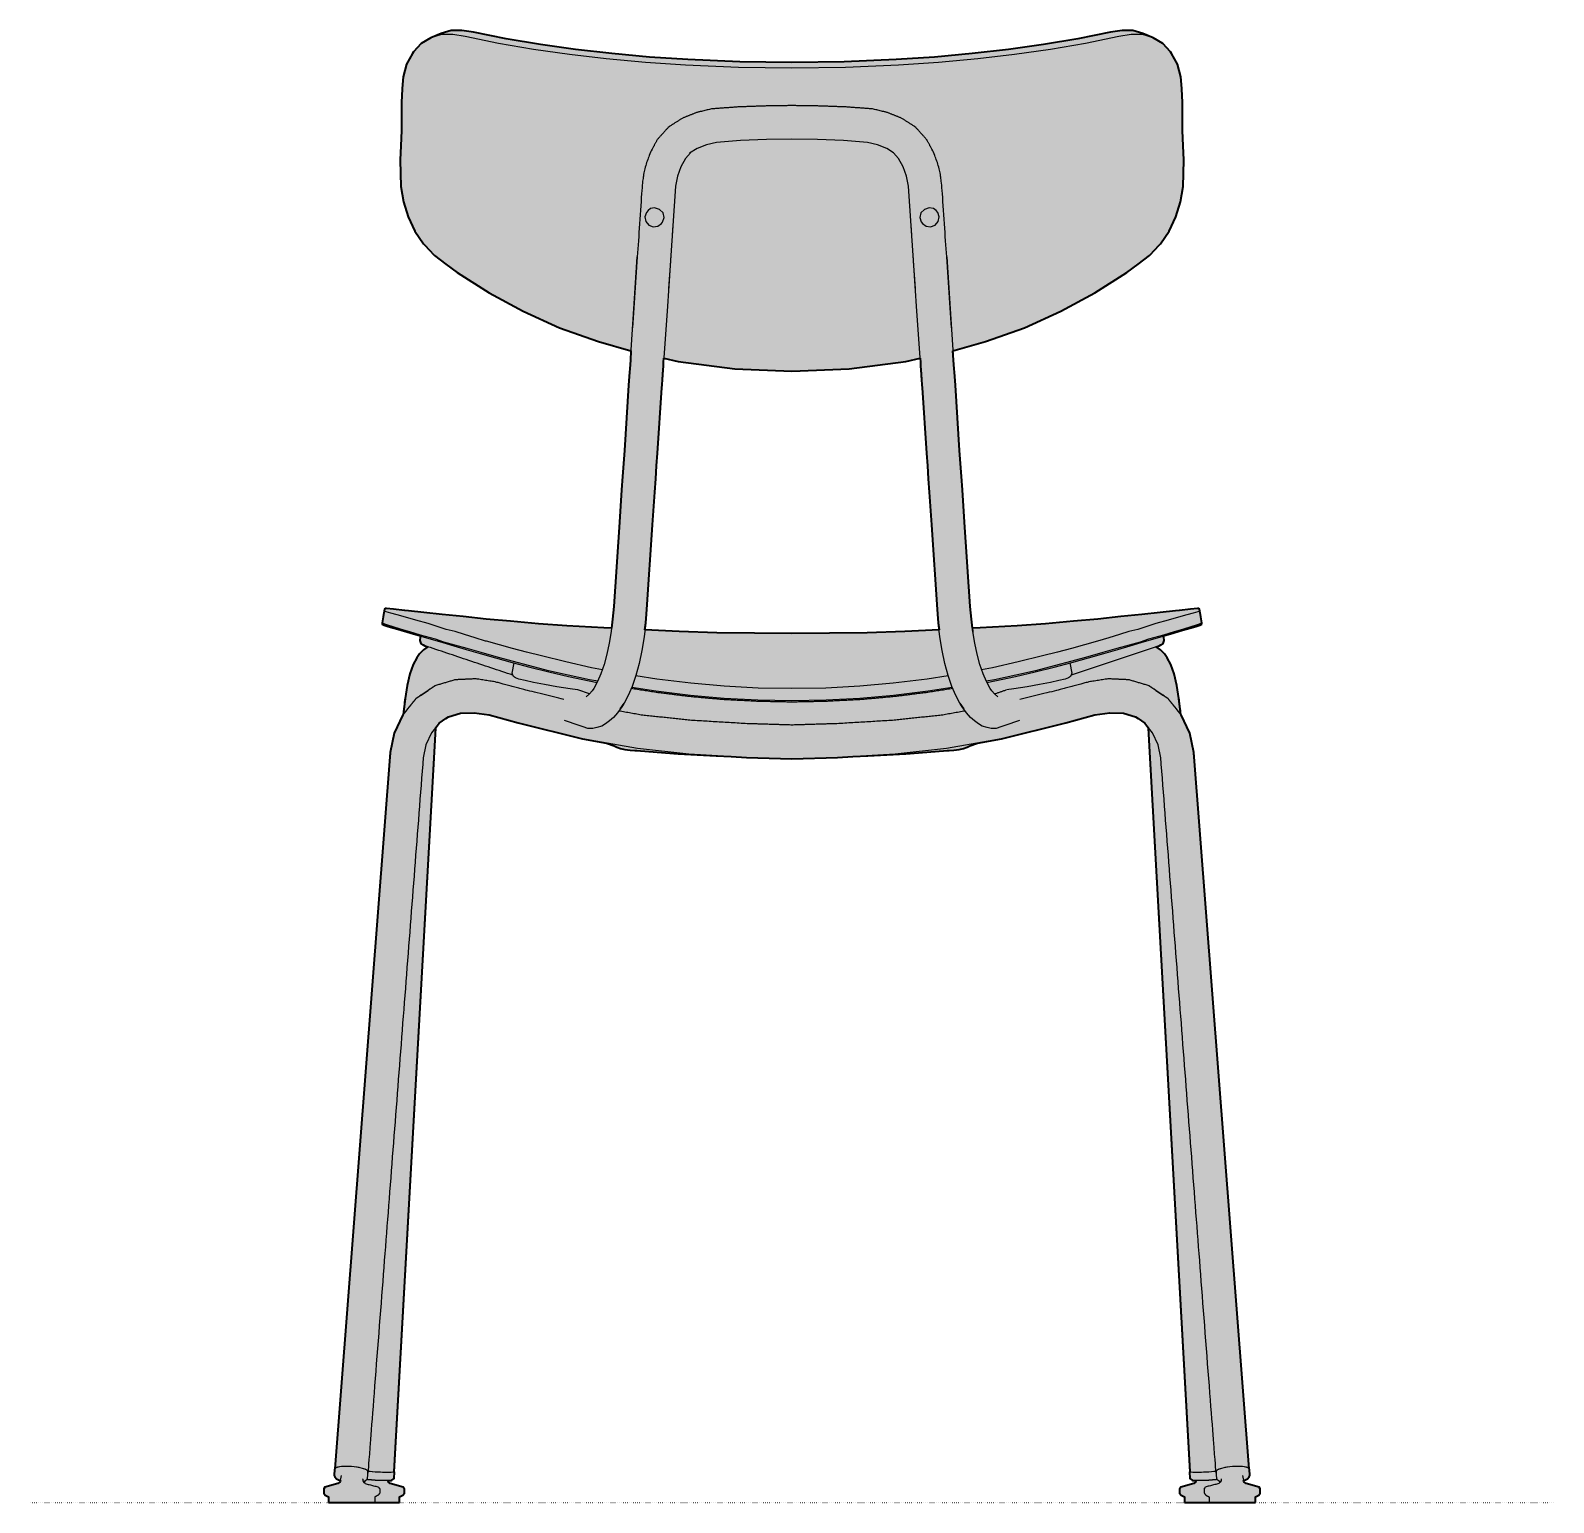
# Model space of a CAD drawing. Header units: millimetres. Extents: x 0 to 1796, y -1115 to 787.
# Drawn here: x 0 to 814, y -1115 to -328 of the extents above; entities that cross this region are included whole.
import ezdxf

# ---------------------------------------------------------------- set-up
doc = ezdxf.new("R2010")
doc.units = ezdxf.units.MM
doc.linetypes.add('Dots', pattern=[1, 0, -1])
doc.layers.add('Blocks', color=7, linetype='Continuous')
doc.layers.add('Blocks$Fill', color=7, linetype='Continuous', true_color=0xffffff)
for name, color, linetype, lineweight, true_color in [('Blocks$Inner', 7, 'Continuous', 25, 0x007f00), ('Blocks$Outline', 7, 'Continuous', 35, 0xff3f3f), ('Groud', 7, 'Dots', 25, 0x243775)]:
    doc.layers.add(name, color=color, linetype=linetype, lineweight=lineweight, true_color=true_color)

# ---------------------------------------------------------------- blocks, each defined once
blk = doc.blocks.new('Moca Back')
at = {"layer": 'Blocks$Fill'}
h = blk.add_hatch(color=256, dxfattribs=at)
h.paths.add_polyline_path([(-263.71, 610.55), (-264.31, 609.65), (-267.41, 603.85), (-269.21, 597.15), (-269.69, 590.92), (-269.71, 590.75), (-269.71, 590.61), (-270.11, 583.65), (-270.11, 576.15), (-270.11, 568.55), (-270.81, 552.85), (-270.71, 545.55), (-270.41, 538.55), (-269.11, 530.35), (-266.51, 522.25), (-262.91, 514.65), (-258.31, 507.95), (-257.81, 507.35), (-255.01, 504.34), (-253.01, 502.15), (-252.51, 501.65), (-246.51, 496.95), (-240.41, 492.55), (-223.31, 481.65), (-205.11, 471.85), (-185.61, 463.05), (-164.91, 455.65), (-147.46, 450.74), (-148.09, 441.1), (-152.01, 383.48), (-152.51, 376.38), (-157.31, 307.18), (-157.9, 302.42), (-181.81, 303.72), (-196.91, 304.82), (-268.36, 311.91), (-274.41, 312.62), (-278.11, 312.92), (-278.81, 312.92), (-279.21, 312.52), (-279.41, 311.72), (-280.41, 305.32), (-280.41, 304.62), (-279.31, 304.02), (-277.21, 303.32), (-274.01, 302.42), (-265.41, 299.92), (-259.91, 298.28), (-260.31, 296.23), (-260.31, 295.83), (-259.81, 294.33), (-258.61, 293.53), (-257.61, 293.03), (-256.04, 292.5), (-256.11, 292.48), (-258.31, 290.88), (-260.51, 288.68), (-261.91, 286.58), (-263.91, 282.98), (-265.61, 277.98), (-267.11, 271.78), (-268.21, 264.88), (-269.11, 257.58), (-269.17, 256.47), (-269.41, 256.18), (-274.01, 246.28), (-276.21, 235.98), (-305.77, -146.96), (-305.91, -147.12), (-306.11, -150.52), (-305.71, -151.22), (-304.81, -152.22), (-303.71, -152.82), (-302.76, -153.1), (-302.91, -153.82), (-304.11, -154.82), (-311.01, -156.62), (-311.71, -157.62), (-311.71, -159.82), (-310.91, -161.02), (-309.11, -161.92), (-309.11, -164.92), (-284.41, -164.92), (-271.21, -164.92), (-271.21, -161.92), (-269.41, -161.02), (-268.51, -159.82), (-268.51, -157.72), (-269.21, -156.72), (-276.11, -154.82), (-277.31, -153.82), (-277.36, -153.22), (-276.71, -153.22), (-275.61, -153.12), (-275.21, -152.92), (-274.11, -152.02), (-273.91, -148.52), (-274.1, -148.41), (-251.71, 249.08), (-251.68, 249.57), (-249.92, 251.74), (-246.41, 254.1), (-245.04, 255), (-238.51, 256.98), (-231.21, 257.28), (-223.31, 256.08), (-207.71, 251.88), (-173.41, 243.38), (-160.59, 241.07), (-156.51, 239.63), (-155.01, 238.83), (-153.01, 238.13), (-150.71, 237.63), (-147.91, 237.23), (-145.34, 237.14), (-144.31, 237.03), (-122.21, 235.23), (-102.01, 234.13), (-93.88, 233.85), (-61.41, 232.68), (-37.01, 233.38), (-28.94, 233.85), (-0.61, 235.23), (19.59, 236.83), (21.49, 237.03), (22.52, 237.14), (25.09, 237.23), (27.89, 237.63), (30.19, 238.13), (32.19, 238.83), (33.69, 239.63), (37.77, 241.07), (50.59, 243.38), (84.89, 251.88), (100.49, 256.08), (108.39, 257.28), (115.69, 256.98), (122.22, 255), (123.59, 254.1), (127.1, 251.74), (128.86, 249.57), (128.89, 249.08), (151.28, -148.41), (151.09, -148.52), (151.29, -152.02), (152.39, -152.92), (152.79, -153.12), (153.89, -153.22), (154.54, -153.22), (154.49, -153.82), (153.29, -154.82), (146.39, -156.72), (145.69, -157.72), (145.69, -159.82), (146.59, -161.02), (148.39, -161.92), (148.39, -164.92), (161.59, -164.92), (186.29, -164.92), (186.29, -161.92), (188.09, -161.02), (188.89, -159.82), (188.89, -157.62), (188.19, -156.62), (181.29, -154.82), (180.09, -153.82), (179.94, -153.1), (180.89, -152.82), (181.99, -152.22), (182.89, -151.22), (183.29, -150.52), (183.09, -147.12), (182.95, -146.96), (153.39, 235.98), (151.19, 246.28), (146.59, 256.18), (146.35, 256.47), (146.29, 257.58), (145.39, 264.88), (144.29, 271.78), (142.79, 277.98), (141.09, 282.98), (139.09, 286.58), (137.69, 288.68), (135.49, 290.88), (133.29, 292.48), (133.22, 292.5), (134.79, 293.03), (135.79, 293.53), (136.99, 294.33), (137.49, 295.83), (137.49, 296.23), (137.09, 298.28), (142.59, 299.92), (151.19, 302.42), (154.39, 303.32), (156.49, 304.02), (157.59, 304.62), (157.59, 305.32), (156.59, 311.72), (156.39, 312.52), (155.99, 312.92), (155.29, 312.92), (151.59, 312.62), (145.69, 311.92), (145.54, 311.91), (74.09, 304.82), (58.99, 303.72), (35.08, 302.42), (34.49, 307.18), (29.69, 376.38), (29.19, 383.48), (25.26, 441.1), (24.64, 450.74), (42.09, 455.65), (62.79, 463.05), (82.29, 471.85), (100.49, 481.65), (117.59, 492.55), (123.69, 496.95), (129.69, 501.65), (130.19, 502.15), (132.19, 504.34), (134.99, 507.35), (135.49, 507.95), (140.09, 514.65), (143.69, 522.25), (146.29, 530.35), (147.59, 538.55), (147.89, 545.55), (147.99, 552.85), (147.69, 560.25), (147.29, 568.55), (147.29, 583.65), (146.89, 590.61), (146.89, 590.75), (146.87, 590.92), (146.39, 597.15), (144.59, 603.85), (141.49, 609.65), (140.89, 610.55), (136.79, 615.05), (131.69, 618.05), (126.09, 620.35), (120.79, 621.85), (114.99, 621.95), (108.79, 620.95), (91.39, 617.45), (73.09, 614.45), (54.29, 611.85), (34.89, 609.65), (14.69, 607.75), (-5.81, 606.35), (-33.51, 605.25), (-61.41, 604.75), (-89.31, 605.25), (-117.01, 606.35), (-137.51, 607.75), (-157.71, 609.65), (-177.11, 611.85), (-195.91, 614.45), (-214.21, 617.45), (-231.61, 620.95), (-237.81, 621.95), (-243.61, 621.85), (-248.91, 620.35), (-254.51, 618.05), (-259.61, 615.05)], flags=0)
h.paths.add_polyline_path([(-139.41, 307.71), (-134.21, 382.28), (-130.82, 432.47), (-130.15, 442.71), (-129.87, 446.7), (-122.21, 445.05), (-92.01, 441.05), (-61.41, 439.75), (-30.81, 441.05), (-0.61, 445.05), (7.05, 446.7), (7.33, 442.71), (8, 432.47), (11.39, 382.28), (16.59, 307.71), (16.79, 305.28), (17.24, 301.54), (-21.21, 299.92), (-61.41, 299.62), (-101.61, 299.92), (-121.71, 300.62), (-140.07, 301.54), (-139.61, 305.28)], flags=0)
at = {"layer": 'Blocks$Inner'}
for points in [[(132.19, 504.34), (134.99, 507.35), (135.49, 507.95), (140.09, 514.65), (143.69, 522.25), (146.29, 530.35), (147.59, 538.55), (147.89, 545.55), (147.99, 552.85), (147.69, 560.25), (147.29, 568.55), (147.29, 576.15), (147.29, 583.65), (146.89, 590.65), (146.39, 597.15), (144.59, 603.85), (141.49, 609.65), (140.89, 610.55), (136.79, 615.05), (131.69, 618.05), (126.09, 620.35), (120.79, 621.85), (114.99, 621.95), (108.79, 620.95), (91.39, 617.45), (73.09, 614.45), (54.29, 611.85), (34.89, 609.65), (14.69, 607.75), (-5.81, 606.35), (-33.51, 605.25), (-61.41, 604.75), (-89.31, 605.25), (-117.01, 606.35), (-137.51, 607.75), (-157.71, 609.65), (-177.11, 611.85), (-195.91, 614.45), (-214.21, 617.45), (-231.61, 620.95), (-237.81, 621.95), (-243.61, 621.85), (-248.91, 620.35), (-254.51, 618.05), (-259.61, 615.05), (-263.71, 610.55), (-264.31, 609.65), (-267.41, 603.85), (-269.21, 597.15), (-269.71, 590.65), (-270.11, 583.65), (-270.11, 576.15), (-270.11, 568.55), (-270.51, 560.25), (-270.81, 552.85), (-270.71, 545.55), (-270.41, 538.55), (-269.11, 530.35), (-266.51, 522.25), (-262.91, 514.65), (-258.31, 507.95), (-257.81, 507.35), (-255.01, 504.34)], [(131.69, 618.05), (128.21, 619.08), (125.99, 619.75), (119.79, 619.85), (113.19, 618.65), (95.39, 615.05), (76.79, 611.85), (57.59, 609.15), (37.89, 606.85), (16.89, 604.85), (-4.41, 603.35), (-32.81, 602.15), (-61.41, 601.75), (-90.01, 602.15), (-118.41, 603.35), (-139.71, 604.85), (-160.71, 606.85), (-180.41, 609.15), (-199.61, 611.85), (-218.21, 615.05), (-236.01, 618.65), (-242.61, 619.85), (-248.81, 619.75), (-254.51, 618.05)], [(146.89, 590.61), (146.89, 590.75), (146.87, 590.92)], [(28.29, 262.38), (26.09, 266.38), (23.99, 271.28), (21.99, 277.08), (20.29, 283.58), (18.89, 290.58), (17.69, 297.88), (16.79, 305.28), (16.19, 312.58), (13.09, 357.98), (11.89, 375.28), (11.39, 382.28), (10.99, 389.18), (10.49, 396.08), (8.09, 430.88), (7.69, 437.78), (7.19, 444.58), (5.39, 471.88), (3.59, 498.98), (0.79, 538.68), (-0.21, 543.98), (-2.01, 548.98), (-4.41, 553.48), (-7.11, 556.54), (-10.71, 558.88), (-15.71, 560.78), (-21.11, 562.08), (-33.91, 563.08), (-47.81, 563.58), (-61.41, 563.78), (-75.01, 563.58), (-88.91, 563.08), (-101.71, 562.08), (-107.11, 560.78), (-112.11, 558.88), (-116.11, 556.28)], [(-115.71, 556.54), (-118.41, 553.48), (-120.81, 548.98), (-122.61, 543.98), (-123.61, 538.68), (-126.41, 498.98), (-128.21, 471.88), (-130.01, 444.58), (-130.51, 437.78), (-130.91, 430.88), (-133.31, 396.08), (-133.81, 389.18), (-134.21, 382.28), (-134.71, 375.28), (-135.91, 357.98), (-139.01, 312.58), (-139.61, 305.28), (-140.51, 297.88), (-141.71, 290.58), (-143.11, 283.58), (-144.81, 277.08), (-146.81, 271.28), (-148.91, 266.38), (-151.11, 262.38)], [(-147.46, 450.74), (-164.91, 455.65), (-185.61, 463.05), (-205.11, 471.85), (-223.31, 481.65), (-240.41, 492.55), (-246.51, 496.95), (-252.51, 501.65), (-253.01, 502.15), (-258.31, 507.95), (-257.96, 507.56), (-257.95, 507.55)], [(135.13, 507.55), (135.14, 507.56), (135.49, 507.95), (130.19, 502.15), (129.69, 501.65), (123.69, 496.95), (117.59, 492.55), (100.49, 481.65), (82.29, 471.85), (62.79, 463.05), (42.09, 455.65), (24.64, 450.74)], [(-152.41, 376.48), (-152.01, 383.48), (-151.51, 390.38), (-151.01, 397.28), (-148.71, 432.08), (-148.21, 438.98), (-147.81, 445.78), (-145.91, 473.08), (-144.11, 500.98), (-145.91, 473.68), (-146.61, 462.98)], [(23.79, 462.98), (23.09, 473.68), (21.29, 500.98), (23.09, 473.08), (24.99, 445.78), (25.39, 438.98), (25.39, 438.98), (25.89, 432.08), (28.19, 397.28), (28.69, 390.38), (29.19, 383.48), (29.59, 376.48)], [(-148.09, 441.1), (-148.21, 439.38), (-148.71, 432.38), (-151.01, 397.48), (-151.51, 390.48), (-152.01, 383.48), (-152.51, 376.38), (-153.61, 359.18), (-156.71, 313.98), (-157.31, 307.18), (-158.11, 300.78), (-158.12, 300.72), (-159.11, 294.48), (-160.41, 288.48), (-161.81, 282.98), (-163.51, 278.08), (-165.31, 273.88), (-167.31, 270.28), (-167.31, 270.28), (-168.14, 269.02), (-169.71, 267.28), (-171.51, 265.68)], [(7.05, 446.7), (-0.61, 445.05), (-30.81, 441.05), (-61.41, 439.75), (-92.01, 441.05), (-122.21, 445.05), (-129.87, 446.7)], [(34.49, 307.18), (35.29, 300.78), (35.29, 300.38), (34.49, 307.18), (33.89, 313.98), (30.79, 359.18), (29.69, 376.38), (29.19, 383.48), (28.69, 390.48), (28.19, 397.48), (25.89, 432.38), (25.39, 439.38), (25.26, 441.1)], [(-162.76, 280.23), (-168.61, 281.32), (-182.31, 284.42), (-195.21, 287.62), (-203.31, 289.62), (-210.81, 291.52), (-217.71, 293.52), (-224.61, 295.42), (-225.15, 295.59), (-230.81, 297.32), (-236.41, 299.02), (-241.41, 300.62), (-246.31, 301.72), (-255.81, 304.92), (-262.41, 306.82), (-267.91, 308.32), (-272.51, 309.62), (-275.91, 310.52), (-278.31, 311.22), (-279.41, 311.72), (-279.21, 312.52), (-278.81, 312.92), (-278.11, 312.92), (-274.41, 312.62), (-268.51, 311.92), (-268.36, 311.91), (-266.41, 311.72), (-258.21, 310.92), (-248.31, 309.82), (-237.21, 308.62), (-224.91, 307.32), (-211.81, 306.12), (-196.91, 304.82), (-181.81, 303.72), (-161.91, 302.62), (-157.9, 302.42)], [(35.08, 302.42), (39.09, 302.62), (58.99, 303.72), (74.09, 304.82), (74.09, 304.82), (88.99, 306.12), (102.09, 307.32), (114.39, 308.62), (125.49, 309.82), (135.39, 310.92), (143.59, 311.72), (145.54, 311.91), (145.69, 311.92), (151.59, 312.62), (155.29, 312.92), (155.99, 312.92), (156.39, 312.52), (156.59, 311.72), (155.49, 311.22), (153.09, 310.52), (149.69, 309.62), (145.09, 308.32), (139.59, 306.82), (132.99, 304.92), (123.49, 301.72), (118.59, 300.62), (113.59, 299.02), (107.99, 297.32), (101.79, 295.42), (94.89, 293.52), (87.99, 291.52), (80.49, 289.62), (72.39, 287.62), (59.49, 284.42), (45.79, 281.32), (39.94, 280.23)], [(-165.22, 274.08), (-169.71, 274.92), (-181.01, 277.32), (-191.61, 279.72), (-201.61, 282.32), (-210.91, 284.82), (-219.51, 287.22), (-227.61, 289.52), (-234.98, 291.51), (-235.01, 291.52), (-241.61, 293.32), (-247.41, 295.02), (-252.01, 296.62), (-259.91, 298.72), (-265.71, 300.42), (-270.61, 301.92), (-274.51, 303.12), (-277.51, 304.02), (-279.51, 304.72), (-280.41, 305.32), (-280.41, 304.62), (-279.31, 304.02), (-277.21, 303.32), (-274.01, 302.42), (-270.21, 301.32), (-265.41, 299.92), (-259.71, 298.22), (-259.71, 298.22), (-248.01, 294.72), (-242.21, 293.02), (-235.51, 291.02), (-228.11, 288.92), (-219.81, 286.52), (-211.01, 284.12), (-201.51, 281.62), (-191.31, 279.12), (-180.91, 276.62), (-169.81, 274.22), (-165.56, 273.43)], [(42.74, 273.43), (46.99, 274.22), (58.09, 276.62), (68.49, 279.12), (78.69, 281.62), (88.19, 284.12), (96.99, 286.52), (105.29, 288.92), (112.69, 291.02), (119.39, 293.02), (119.39, 293.02), (125.19, 294.72), (136.89, 298.22), (142.59, 299.92), (142.59, 299.92), (147.39, 301.32), (151.19, 302.42), (154.39, 303.32), (156.49, 304.02), (157.59, 304.62), (157.59, 305.32), (156.69, 304.72), (154.69, 304.02), (151.69, 303.12), (147.79, 301.92), (142.89, 300.42), (137.09, 298.72), (129.19, 296.62), (124.59, 295.02), (118.79, 293.32), (112.19, 291.52), (104.79, 289.52), (96.69, 287.22), (88.09, 284.82), (78.79, 282.32), (68.79, 279.72), (58.19, 277.32), (46.89, 274.92), (42.4, 274.08)], [(48.69, 265.68), (46.89, 267.28), (45.31, 269.02), (44.49, 270.28), (44.49, 270.28), (42.49, 273.88), (40.69, 278.08), (38.99, 282.98), (37.59, 288.48), (36.29, 294.48), (35.3, 300.72), (35.29, 300.78)], [(137.09, 298.28), (137.49, 296.23), (137.49, 295.83), (136.99, 294.33), (135.79, 293.53), (134.79, 293.03), (87.72, 277.31)], [(-176, 269.49), (-179.91, 270.03), (-187.11, 271.13), (-193.71, 272.33), (-199.51, 273.43), (-204.11, 274.43), (-207.41, 275.23), (-209.11, 275.83), (-210.21, 276.63), (-210.41, 276.93), (-210.91, 278.43), (-209.96, 283.85)], [(22, 277.05), (10.79, 275.22), (-7.31, 273.02), (-25.21, 271.42), (-43.31, 270.42), (-61.41, 270.12), (-79.51, 270.42), (-97.61, 271.42), (-115.51, 273.02), (-133.61, 275.22), (-144.82, 277.05)], [(87.14, 283.85), (88.09, 278.43), (87.59, 276.93), (87.39, 276.63), (86.29, 275.83), (84.59, 275.23), (81.29, 274.43), (76.69, 273.43), (70.89, 272.33), (64.29, 271.13), (57.09, 270.03), (53.18, 269.49)], [(-169.64, 267.36), (-175.88, 269.47), (-175.88, 269.47)], [(24.18, 270.83), (11.29, 268.82), (-7.11, 266.52), (-25.11, 264.92), (-43.21, 264.02), (-61.41, 263.62), (-79.61, 264.02), (-97.71, 264.92), (-107.85, 265.82), (-115.71, 266.52), (-134.11, 268.82), (-147, 270.83)], [(-153.21, 259.28), (-151.11, 262.38), (-152.41, 260.48), (-154.61, 257.18), (-156.81, 254.68), (-158.91, 252.88), (-161.01, 251.28), (-163.11, 250.08), (-165.71, 249.28), (-167.81, 248.78), (-170.51, 248.78), (-173.11, 249.68), (-175.11, 250.38), (-183.09, 253.09)], [(60.24, 253.08), (52.29, 250.38), (50.29, 249.68), (47.69, 248.78), (44.99, 248.78), (42.89, 249.28), (40.29, 250.08), (38.19, 251.28), (36.09, 252.88), (33.99, 254.68), (31.79, 257.18), (29.59, 260.48), (28.29, 262.38), (30.39, 259.28)], [(135.73, 233.08), (134.29, 240.18), (131.29, 246.58), (126.99, 251.88), (122.22, 255), (115.69, 256.98), (108.39, 257.28), (100.49, 256.08), (84.89, 251.88), (50.59, 243.38), (21.19, 238.08), (-6.21, 235.18), (-37.01, 233.38), (-61.41, 232.68), (-85.81, 233.38), (-116.61, 235.18), (-144.01, 238.08), (-173.41, 243.38), (-207.71, 251.88), (-223.31, 256.08), (-231.21, 257.28), (-238.51, 256.98), (-245.04, 255), (-249.81, 251.88), (-254.11, 246.58), (-257.11, 240.18), (-258.55, 233.08)], [(-251.71, 249.08), (-274.11, -148.52), (-274.81, -148.72), (-276.41, -148.82)], [(153.59, -148.82), (151.99, -148.72), (151.29, -148.52), (128.89, 249.08)], [(-290.63, -153.74), (-289.71, -153.32), (-288.71, -152.52), (-288.21, -151.92), (-287.91, -148.52), (-288.31, -147.82), (-289.61, -147.12), (-291.61, -146.52), (-294.01, -146.02), (-296.81, -145.72), (-299.61, -145.62), (-302.11, -145.72), (-304.11, -146.02), (-305.41, -146.52), (-305.91, -147.12), (-306.11, -150.52), (-305.71, -151.22), (-304.81, -152.22), (-303.71, -152.82), (-302.76, -153.1)], [(-304.3, -146.09), (-304.81, -146.22), (-305.06, -146.39)], [(-302.18, -145.73), (-303.21, -145.82), (-303.86, -145.98)], [(-294.19, -146), (-295.41, -145.82), (-298.21, -145.62), (-300.91, -145.62), (-302.02, -145.72)], [(-289.94, -147.02), (-290.51, -146.82), (-292.71, -146.22), (-293.89, -146.05)], [(179.94, -153.1), (180.89, -152.82), (181.99, -152.22), (182.89, -151.22), (183.29, -150.52), (183.09, -147.12), (182.59, -146.52), (181.29, -146.02), (179.29, -145.72), (176.79, -145.62), (173.99, -145.72), (171.19, -146.02), (168.79, -146.52), (166.79, -147.12), (165.49, -147.82), (165.09, -148.52), (165.39, -151.92), (165.89, -152.52), (166.89, -153.32), (167.81, -153.74)], [(171.07, -146.05), (169.89, -146.22), (167.69, -146.82), (167.12, -147.02)], [(179.2, -145.72), (178.09, -145.62), (175.39, -145.62), (172.59, -145.82), (171.37, -146)], [(181.04, -145.98), (180.39, -145.82), (179.36, -145.73)], [(182.24, -146.39), (181.99, -146.22), (181.48, -146.09)], [(-277.36, -153.22), (-277.31, -153.82), (-276.11, -154.82), (-269.21, -156.72), (-268.51, -157.72), (-268.51, -159.82), (-269.41, -161.02), (-271.21, -161.92), (-271.21, -164.92), (-271.81, -164.92), (-273.61, -164.92), (-276.31, -164.92), (-279.71, -164.92), (-283.51, -164.92), (-284.41, -164.92), (-285.01, -164.92), (-286.81, -164.92), (-289.51, -164.92), (-292.91, -164.92), (-296.71, -164.92), (-300.51, -164.92), (-304.01, -164.92), (-306.71, -164.92), (-308.51, -164.92), (-309.11, -164.92), (-309.11, -161.92), (-310.91, -161.02), (-311.71, -159.82), (-311.71, -157.62), (-311.01, -156.62), (-304.11, -154.82), (-302.91, -153.82), (-302.21, -150.52)], [(-305.6, -146.75), (-305.71, -146.82), (-305.72, -146.9)], [(-288.42, -147.76), (-288.81, -147.42), (-289.51, -147.17)], [(-274.1, -148.41), (-273.91, -148.52), (-274.41, -148.72), (-275.71, -148.82), (-276.41, -148.82), (-277.61, -148.82), (-280.21, -148.82), (-282.91, -148.72), (-285.71, -148.52), (-288.03, -148.24)], [(-278.71, -148.82), (-281.31, -148.72), (-284.11, -148.62), (-286.81, -148.32), (-288.02, -148.22)], [(179.39, -150.52), (180.09, -153.82), (181.29, -154.82), (188.19, -156.62), (188.89, -157.62), (188.89, -159.82), (188.09, -161.02), (186.29, -161.92), (186.29, -164.92), (185.69, -164.92), (183.89, -164.92), (181.19, -164.92), (177.69, -164.92), (173.89, -164.92), (170.09, -164.92), (166.69, -164.92), (163.99, -164.92), (162.19, -164.92), (161.59, -164.92), (160.69, -164.92), (156.89, -164.92), (153.49, -164.92), (150.79, -164.92), (148.99, -164.92), (148.39, -164.92), (148.39, -161.92), (146.59, -161.02), (145.69, -159.82), (145.69, -157.72), (146.39, -156.72), (153.29, -154.82), (154.49, -153.82), (154.54, -153.22)], [(165.21, -148.24), (162.89, -148.52), (160.09, -148.72), (157.39, -148.82), (155.89, -148.82), (154.79, -148.82), (152.89, -148.82), (151.59, -148.72), (151.09, -148.52), (151.28, -148.41)], [(165.2, -148.22), (163.99, -148.32), (161.29, -148.62), (158.49, -148.72), (155.89, -148.82)], [(166.7, -147.17), (165.99, -147.42), (165.6, -147.76)], [(182.9, -146.9), (182.89, -146.82), (182.78, -146.75)]]:
    blk.add_lwpolyline(points, dxfattribs=at)
for points in [[(-136.95, 526.82), (-138.34, 525.72), (-139.24, 524.72), (-140.04, 522.32), (-139.54, 519.92), (-137.94, 517.92), (-135.54, 517.02), (-133.04, 517.32), (-131.14, 518.82), (-130.56, 519.54), (-129.71, 521.98), (-130.21, 524.48), (-132.21, 526.18), (-134.81, 527.08)], [(14.17, 526.82), (11.99, 527.08), (9.39, 526.18), (7.39, 524.48), (6.89, 521.98), (7.71, 519.62), (8.36, 518.82), (10.26, 517.32), (12.66, 517.02), (15.06, 517.92), (16.76, 519.92), (17.26, 522.32), (16.46, 524.72), (15.56, 525.72)]]:
    blk.add_lwpolyline(points, close=True, dxfattribs=at)
for points, knots in [([(-269.69, 590.92), (-269.71, 590.75), (-269.71, 590.61)], [1.97672987, 1.97672987, 2, 2.01770196, 2.01770196]), ([(-125.11, 517.38), (-126.31, 499.68), (-127.4, 484.09)], [0.556326, 0.556326, 1, 1.573105, 1.573105]), ([(4.58, 484.09), (3.49, 499.68), (2.29, 517.38)], [0.426895, 0.426895, 1, 1.443673, 1.443673]), ([(-130.15, 442.71), (-130.41, 438.18), (-130.82, 432.47)], [0.342473, 0.342473, 1, 1.815393, 1.815393]), ([(8, 432.47), (7.59, 438.18), (7.33, 442.71)], [0.184607, 0.184607, 1, 1.657527, 1.657527]), ([(-139.41, 307.71), (-139.01, 312.38), (-135.91, 357.68), (-134.71, 375.18), (-134.21, 382.28)], [12.3333, 12.3333, 13, 14, 15, 16, 16]), ([(11.39, 382.28), (11.89, 375.18), (13.09, 357.68), (16.19, 312.38), (16.59, 307.71)], [12, 12, 13, 14, 15, 15.6667, 15.6667]), ([(17.24, 301.54), (-1.11, 300.62), (-21.21, 299.92), (-41.31, 299.72), (-61.41, 299.62), (-81.51, 299.72), (-101.61, 299.92), (-121.71, 300.62), (-140.07, 301.54)], [2.086811, 2.086811, 3, 4, 5, 6, 7, 8, 9, 9.913179, 9.913179]), ([(-259.91, 298.28), (-260.31, 296.23), (-260.31, 295.83), (-259.85, 298.26)], [-0.366424, -0.366424, 0, 1, 1.419696, 1.419696]), ([(-256.04, 292.5), (-256.11, 292.48), (-256.03, 292.5)], [-0.02948518, -0.02948518, 0, 0.03489173, 0.03489173]), ([(133.21, 292.5), (133.29, 292.48), (133.22, 292.5)], [-0.03465816, -0.03465816, 0, 0.02923388, 0.02923388]), ([(-183.27, 264.32), (-203.41, 269.28), (-219.81, 273.68), (-230.31, 275.38), (-241.31, 274.88), (-252.21, 271.68)], [13.402296, 13.402296, 14, 15, 16, 17, 18, 18]), ([(24.47, 270.16), (11.29, 268.12), (-7.11, 265.82), (-25.11, 264.22), (-43.21, 263.32), (-61.41, 262.92), (-79.61, 263.32), (-97.71, 264.22), (-115.71, 265.82), (-134.11, 268.12), (-147.29, 270.16)], [8.271909, 8.271909, 9, 10, 11, 12, 13, 14, 15, 16, 17, 17.728091, 17.728091]), ([(129.39, 271.68), (118.49, 274.88), (107.49, 275.38), (96.99, 273.68), (80.59, 269.28), (60.41, 264.31)], [0, 0, 1, 2, 3, 4, 4.598751, 4.598751]), ([(-262.41, 264.78), (-269.41, 256.18), (-274.01, 246.28), (-276.21, 235.98), (-305.77, -146.96)], [0, 0, 1, 2, 3, 3.998793, 3.998793]), ([(182.95, -146.96), (153.39, 235.98), (151.19, 246.28), (146.59, 256.18), (139.59, 264.78)], [0.001208, 0.001208, 1, 2, 3, 4, 4]), ([(31.13, 258.16), (18.89, 255.98), (-7.51, 253.18), (-37.81, 251.38), (-61.41, 250.68), (-85.01, 251.38), (-115.31, 253.18), (-141.71, 255.98), (-153.95, 258.16)], [5.562749, 5.562749, 6, 7, 8, 9, 10, 11, 12, 12.437234, 12.437234]), ([(-251.68, 249.57), (-251.71, 249.08), (-251.68, 249.57)], [-0.0750176, -0.0750176, 0, 0.0693405, 0.0693405]), ([(128.86, 249.57), (128.89, 249.08), (128.86, 249.57)], [0.9306595, 0.9306595, 1, 1.0750176, 1.0750176]), ([(-258.51, 233.58), (-288.01, -148.12), (-288.04, -148.3)], [0, 0, 1, 1.25714, 1.25714]), ([(165.22, -148.3), (165.19, -148.12), (135.69, 233.58)], [2.74286, 2.74286, 3, 4, 4]), ([(-290.91, -152.17), (-290.61, -153.82), (-289.31, -154.82), (-282.41, -156.62), (-281.71, -157.62), (-281.71, -159.82), (-282.61, -161.02), (-284.41, -161.92), (-284.41, -164.92)], [-4.500001, -4.500001, -4, -3, -2, -1, 0, 1, 2, 3, 3]), ([(-289.66, -153.28), (-289.71, -153.82), (-290.14, -154.18)], [0.7661274, 0.7661274, 1, 1.3598335, 1.3598335]), ([(-273.91, -148.52), (-274.11, -152.02), (-275.21, -152.92), (-275.61, -153.12), (-276.71, -153.22), (-278.51, -153.22), (-280.71, -153.22), (-283.21, -153.12), (-285.61, -152.92), (-287.91, -152.72), (-288.83, -152.61)], [0, 0, 1, 2, 3, 4, 5, 6, 7, 8, 9, 9.538223, 9.538223]), ([(166.01, -152.61), (165.09, -152.72), (162.79, -152.92), (160.39, -153.12), (157.89, -153.22), (155.69, -153.22), (153.89, -153.22), (152.79, -153.12), (152.39, -152.92), (151.29, -152.02), (151.09, -148.52)], [3.461539, 3.461539, 4, 5, 6, 7, 8, 9, 10, 11, 12, 13, 13]), ([(168.09, -152.17), (167.79, -153.82), (166.49, -154.82), (159.59, -156.62), (158.89, -157.62), (158.89, -159.82), (159.79, -161.02), (161.59, -161.92), (161.59, -164.92)], [0.499999, 0.499999, 1, 2, 3, 4, 5, 6, 7, 8, 8]), ([(166.84, -153.29), (166.89, -153.82), (167.32, -154.18)], [-4.2336452, -4.2336452, -4, -3.6399215, -3.6399215])]:
    blk.add_open_spline(points, degree=1, knots=knots, dxfattribs=at)
for points in [[(21.29, 500.98), (18.49, 541.78), (16.99, 549.28), (14.39, 556.58), (10.59, 563.58), (4.89, 569.98), (4.19, 570.58), (-2.91, 575.08), (-10.41, 578.08), (-18.21, 579.98), (-33.01, 581.08), (-47.21, 581.58), (-61.41, 581.78), (-75.61, 581.58), (-89.81, 581.08), (-104.61, 579.98), (-112.41, 578.08), (-119.91, 575.08), (-127.01, 570.58), (-127.71, 569.98), (-133.41, 563.58), (-137.21, 556.58), (-139.81, 549.28), (-141.31, 541.78), (-144.11, 500.98)], [(-135.12, 517.07), (-135.12, 517.07)], [(13.35, 517.28), (13.35, 517.28)], [(-280.41, 305.32), (-279.41, 311.72)], [(156.59, 311.72), (157.59, 305.32)], [(156.99, 304.92), (156.99, 304.92)], [(-259.81, 294.33), (-260.31, 295.83)], [(-257.61, 293.03), (-258.91, 293.83), (-259.81, 294.33), (-258.61, 293.53), (-257.61, 293.03)], [(137.8, 298.93), (137.8, 298.93)], [(-256.11, 292.48), (-258.31, 290.88), (-260.51, 288.68), (-261.91, 286.58), (-263.91, 282.98), (-265.61, 277.98), (-267.11, 271.78), (-268.21, 264.88)], [(-210.54, 277.31), (-257.61, 293.03)], [(-142.82, 285.03), (-142.82, 285.03)], [(145.39, 264.88), (144.29, 271.78), (142.79, 277.98), (141.09, 282.98), (139.09, 286.58), (137.69, 288.68), (135.49, 290.88), (133.29, 292.48)], [(-262.41, 264.78), (-261.51, 265.38), (-252.21, 271.68), (-253.01, 271.18), (-262.41, 264.78)], [(-244.5, 273.94), (-244.5, 273.94)], [(46.82, 267.36), (53.06, 269.47)], [(50.67, 268.66), (50.67, 268.66)], [(139.59, 264.78), (130.19, 271.18), (129.39, 271.68), (138.69, 265.38), (139.59, 264.78)], [(-269.11, 257.58), (-268.31, 263.88), (-268.21, 264.88), (-269.11, 257.58)], [(-170.63, 266.46), (-170.63, 266.46)], [(-107.85, 265.82), (-107.85, 265.82)], [(145.49, 263.88), (146.29, 257.58), (145.39, 264.88), (145.49, 263.88)], [(-269.11, 257.58), (-269.17, 256.47)], [(-249.92, 251.74), (-246.41, 254.1)], [(123.59, 254.1), (127.1, 251.74)], [(146.35, 256.47), (146.29, 257.58)], [(-288.01, -148.12), (-288.27, -147.9)], [(-288.07, -148.25), (-288.05, -148.08)], [(165.45, -147.9), (165.19, -148.12)], [(165.23, -148.08), (165.25, -148.25)]]:
    blk.add_open_spline(points, degree=1, dxfattribs=at)
at = {"layer": 'Blocks$Outline'}
for points in [[(-248.91, 620.35), (-254.51, 618.05)], [(-243.61, 621.85), (-248.91, 620.35)], [(-237.81, 621.95), (-243.61, 621.85)], [(-231.61, 620.95), (-237.81, 621.95)], [(-214.21, 617.45), (-231.61, 620.95)], [(108.79, 620.95), (91.39, 617.45)], [(114.99, 621.95), (108.79, 620.95)], [(120.79, 621.85), (114.99, 621.95)], [(126.09, 620.35), (120.79, 621.85)], [(131.69, 618.05), (126.09, 620.35)], [(-263.71, 610.55), (-264.31, 609.65), (-267.41, 603.85), (-269.21, 597.15), (-269.69, 590.92)], [(-259.61, 615.05), (-263.71, 610.55)], [(-254.51, 618.05), (-259.61, 615.05)], [(-195.91, 614.45), (-214.21, 617.45)], [(-177.11, 611.85), (-195.91, 614.45)], [(-157.71, 609.65), (-177.11, 611.85)], [(54.29, 611.85), (34.89, 609.65)], [(73.09, 614.45), (54.29, 611.85)], [(91.39, 617.45), (73.09, 614.45)], [(136.79, 615.05), (131.69, 618.05)], [(140.89, 610.55), (136.79, 615.05)], [(146.87, 590.92), (146.39, 597.15), (144.59, 603.85), (141.49, 609.65), (140.89, 610.55)], [(-137.51, 607.75), (-157.71, 609.65)], [(-117.01, 606.35), (-137.51, 607.75)], [(-89.31, 605.25), (-117.01, 606.35)], [(-61.41, 604.75), (-89.31, 605.25)], [(-33.51, 605.25), (-61.41, 604.75)], [(-5.81, 606.35), (-33.51, 605.25)], [(14.69, 607.75), (-5.81, 606.35)], [(34.89, 609.65), (14.69, 607.75)], [(-269.71, 590.61), (-270.11, 583.65), (-270.11, 576.15), (-270.11, 568.55)], [(-269.69, 590.92), (-269.71, 590.75), (-269.71, 590.61)], [(146.89, 590.75), (146.87, 590.92)], [(146.89, 590.61), (146.89, 590.75)], [(147.29, 568.55), (147.29, 576.15), (147.29, 583.65), (146.89, 590.61)], [(-270.11, 568.55), (-270.51, 560.25), (-270.81, 552.85), (-270.71, 545.55), (-270.41, 538.55), (-269.11, 530.35), (-266.51, 522.25), (-262.91, 514.65), (-258.31, 507.95), (-257.81, 507.35)], [(135.49, 507.95), (140.09, 514.65), (143.69, 522.25), (146.29, 530.35), (147.59, 538.55), (147.89, 545.55), (147.99, 552.85), (147.69, 560.25), (147.29, 568.55)], [(-257.81, 507.35), (-255.01, 504.34)], [(132.19, 504.34), (134.99, 507.35)], [(134.99, 507.35), (135.49, 507.95)], [(-255.01, 504.34), (-253.01, 502.15), (-252.51, 501.65)], [(-252.51, 501.65), (-246.51, 496.95)], [(-246.51, 496.95), (-240.41, 492.55)], [(117.59, 492.55), (123.69, 496.95)], [(123.69, 496.95), (129.69, 501.65)], [(129.69, 501.65), (130.19, 502.15), (132.19, 504.34)], [(-240.41, 492.55), (-223.31, 481.65)], [(100.49, 481.65), (117.59, 492.55)], [(-223.31, 481.65), (-205.11, 471.85)], [(82.29, 471.85), (100.49, 481.65)], [(-205.11, 471.85), (-185.61, 463.05)], [(62.79, 463.05), (82.29, 471.85)], [(-185.61, 463.05), (-164.91, 455.65)], [(42.09, 455.65), (62.79, 463.05)], [(-164.91, 455.65), (-147.46, 450.74)], [(-147.46, 450.74), (-147.81, 445.78), (-148.09, 441.1)], [(24.64, 450.74), (42.09, 455.65)], [(25.26, 441.1), (24.99, 445.78), (24.64, 450.74)], [(-148.09, 441.1), (-148.21, 439.38), (-148.71, 432.38), (-151.01, 397.48), (-151.51, 390.48), (-152.01, 383.48)], [(-130.82, 432.47), (-130.41, 438.18), (-130.15, 442.71)], [(-130.15, 442.71), (-130.01, 444.58), (-129.87, 446.7)], [(-129.87, 446.7), (-122.21, 445.05)], [(-122.21, 445.05), (-92.01, 441.05)], [(-92.01, 441.05), (-61.41, 439.75)], [(-61.41, 439.75), (-30.81, 441.05)], [(-30.81, 441.05), (-0.61, 445.05)], [(-0.61, 445.05), (7.05, 446.7)], [(7.05, 446.7), (7.19, 444.58), (7.33, 442.71)], [(7.33, 442.71), (7.59, 438.18), (8, 432.47)], [(29.19, 383.48), (28.69, 390.48), (28.19, 397.48), (25.89, 432.38), (25.39, 439.38), (25.26, 441.1)], [(-134.21, 382.28), (-133.81, 389.18), (-133.31, 396.08), (-130.91, 430.88), (-130.82, 432.47)], [(8, 432.47), (8.09, 430.88), (10.49, 396.08), (10.99, 389.18), (11.39, 382.28)], [(-152.01, 383.48), (-152.51, 376.38)], [(29.69, 376.38), (29.19, 383.48)], [(-152.51, 376.38), (-153.61, 359.18), (-156.71, 313.98), (-157.31, 307.18)], [(-139.41, 307.71), (-139.01, 312.38), (-135.91, 357.68), (-134.71, 375.18), (-134.21, 382.28)], [(11.39, 382.28), (11.89, 375.18), (13.09, 357.68), (16.19, 312.38), (16.59, 307.71)], [(34.49, 307.18), (33.89, 313.98), (30.79, 359.18), (29.69, 376.38)], [(-279.41, 311.72), (-280.41, 305.32)], [(-278.81, 312.92), (-279.21, 312.52), (-279.41, 311.72)], [(-278.11, 312.92), (-278.81, 312.92)], [(-268.36, 311.91), (-268.51, 311.92), (-274.41, 312.62), (-278.11, 312.92)], [(-196.91, 304.82), (-211.81, 306.12), (-224.91, 307.32), (-237.21, 308.62), (-248.31, 309.82), (-258.21, 310.92), (-266.41, 311.72), (-268.36, 311.91)], [(145.54, 311.91), (143.59, 311.72), (135.39, 310.92), (125.49, 309.82), (114.39, 308.62), (102.09, 307.32), (88.99, 306.12), (74.09, 304.82), (74.09, 304.82)], [(155.29, 312.92), (151.59, 312.62), (145.69, 311.92), (145.54, 311.91)], [(155.99, 312.92), (155.29, 312.92)], [(156.59, 311.72), (156.39, 312.52), (155.99, 312.92)], [(157.59, 305.32), (156.59, 311.72)], [(-280.41, 305.32), (-280.41, 304.62), (-279.31, 304.02), (-277.21, 303.32), (-274.01, 302.42)], [(-274.01, 302.42), (-270.21, 301.32), (-265.41, 299.92)], [(-181.81, 303.72), (-196.91, 304.82)], [(-157.9, 302.42), (-161.91, 302.62), (-181.81, 303.72)], [(-157.31, 307.18), (-157.9, 302.42)], [(-140.07, 301.54), (-139.61, 305.28), (-139.41, 307.71)], [(17.24, 301.54), (-1.11, 300.62), (-21.21, 299.92), (-41.31, 299.72), (-61.41, 299.62), (-81.51, 299.72), (-101.61, 299.92), (-121.71, 300.62), (-140.07, 301.54)], [(16.59, 307.71), (16.79, 305.28), (17.24, 301.54)], [(35.08, 302.42), (34.49, 307.18)], [(58.99, 303.72), (39.09, 302.62), (35.08, 302.42)], [(74.09, 304.82), (58.99, 303.72)], [(142.59, 299.92), (147.39, 301.32), (151.19, 302.42)], [(151.19, 302.42), (154.39, 303.32), (156.49, 304.02), (157.59, 304.62)], [(157.59, 304.62), (157.59, 305.32)], [(-265.41, 299.92), (-259.91, 298.28)], [(-259.91, 298.28), (-260.31, 296.23), (-260.31, 295.83)], [(-260.31, 295.83), (-259.81, 294.33)], [(-259.81, 294.33), (-258.61, 293.53), (-257.61, 293.03)], [(134.79, 293.03), (135.79, 293.53), (136.99, 294.33)], [(136.99, 294.33), (137.49, 295.83)], [(137.09, 298.28), (142.59, 299.92)], [(137.49, 295.83), (137.49, 296.23), (137.09, 298.28)], [(-256.11, 292.48), (-258.31, 290.88), (-260.51, 288.68), (-261.91, 286.58), (-263.91, 282.98), (-265.61, 277.98), (-267.11, 271.78), (-268.21, 264.88)], [(-257.61, 293.03), (-256.04, 292.5)], [(-256.04, 292.5), (-256.11, 292.48)], [(133.22, 292.5), (134.79, 293.03)], [(133.29, 292.48), (133.22, 292.5)], [(145.39, 264.88), (144.29, 271.78), (142.79, 277.98), (141.09, 282.98), (139.09, 286.58), (137.69, 288.68), (135.49, 290.88), (133.29, 292.48)], [(-268.21, 264.88), (-269.11, 257.58)], [(146.29, 257.58), (145.39, 264.88)], [(-269.17, 256.47), (-269.41, 256.18), (-274.01, 246.28), (-276.21, 235.98), (-305.77, -146.96)], [(-269.11, 257.58), (-269.17, 256.47)], [(-249.92, 251.74), (-246.41, 254.1)], [(-246.41, 254.1), (-245.04, 255)], [(-245.04, 255), (-238.51, 256.98), (-231.21, 257.28), (-223.31, 256.08), (-207.71, 251.88), (-173.41, 243.38), (-160.59, 241.07)], [(37.77, 241.07), (50.59, 243.38), (84.89, 251.88), (100.49, 256.08), (108.39, 257.28), (115.69, 256.98), (122.22, 255)], [(122.22, 255), (123.59, 254.1)], [(123.59, 254.1), (127.1, 251.74)], [(146.35, 256.47), (146.29, 257.58)], [(182.95, -146.96), (153.39, 235.98), (151.19, 246.28), (146.59, 256.18), (146.35, 256.47)], [(-274.1, -148.41), (-251.71, 249.08)], [(-251.71, 249.08), (-251.68, 249.57)], [(-251.68, 249.57), (-249.92, 251.74)], [(127.1, 251.74), (128.86, 249.57)], [(128.86, 249.57), (128.89, 249.08)], [(128.89, 249.08), (151.28, -148.41)], [(-160.59, 241.07), (-156.51, 239.63), (-155.01, 238.83)], [(-155.01, 238.83), (-153.01, 238.13), (-150.71, 237.63), (-147.91, 237.23)], [(-147.91, 237.23), (-145.34, 237.14)], [(-145.34, 237.14), (-144.31, 237.03)], [(-144.31, 237.03), (-142.41, 236.83), (-122.21, 235.23), (-102.01, 234.13), (-93.88, 233.85)], [(-28.94, 233.85), (-20.81, 234.13), (-0.61, 235.23), (19.59, 236.83), (21.49, 237.03)], [(21.49, 237.03), (22.52, 237.14)], [(22.52, 237.14), (25.09, 237.23)], [(25.09, 237.23), (27.89, 237.63), (30.19, 238.13), (32.19, 238.83)], [(32.19, 238.83), (33.69, 239.63), (37.77, 241.07)], [(-93.88, 233.85), (-85.81, 233.38), (-61.41, 232.68), (-37.01, 233.38), (-28.94, 233.85)], [(-302.76, -153.1), (-302.91, -153.82), (-304.11, -154.82), (-311.01, -156.62), (-311.71, -157.62), (-311.71, -159.82), (-310.91, -161.02), (-309.11, -161.92), (-309.11, -164.92)], [(-305.91, -147.12), (-306.11, -150.52), (-305.71, -151.22), (-304.81, -152.22), (-303.71, -152.82), (-302.76, -153.1)], [(-305.77, -146.96), (-305.91, -147.12)], [(-277.36, -153.22), (-276.71, -153.22), (-275.61, -153.12), (-275.21, -152.92), (-274.11, -152.02), (-273.91, -148.52)], [(-271.21, -164.92), (-271.21, -161.92), (-269.41, -161.02), (-268.51, -159.82), (-268.51, -157.72), (-269.21, -156.72), (-276.11, -154.82), (-277.31, -153.82), (-277.36, -153.22)], [(-273.91, -148.52), (-274.1, -148.41)], [(154.54, -153.22), (154.49, -153.82), (153.29, -154.82), (146.39, -156.72), (145.69, -157.72), (145.69, -159.82), (146.59, -161.02), (148.39, -161.92), (148.39, -164.92)], [(151.28, -148.41), (151.09, -148.52)], [(151.09, -148.52), (151.29, -152.02), (152.39, -152.92), (152.79, -153.12), (153.89, -153.22), (154.54, -153.22)], [(179.94, -153.1), (180.89, -152.82), (181.99, -152.22), (182.89, -151.22), (183.29, -150.52), (183.09, -147.12)], [(186.29, -164.92), (186.29, -161.92), (188.09, -161.02), (188.89, -159.82), (188.89, -157.62), (188.19, -156.62), (181.29, -154.82), (180.09, -153.82), (179.94, -153.1)], [(183.09, -147.12), (182.95, -146.96)], [(-309.11, -164.92), (-308.51, -164.92), (-306.71, -164.92), (-304.01, -164.92), (-300.51, -164.92), (-296.71, -164.92), (-292.91, -164.92), (-289.51, -164.92), (-286.81, -164.92), (-285.01, -164.92), (-284.41, -164.92)], [(-284.41, -164.92), (-283.51, -164.92), (-279.71, -164.92), (-276.31, -164.92), (-273.61, -164.92), (-271.81, -164.92), (-271.21, -164.92)], [(148.39, -164.92), (148.99, -164.92), (150.79, -164.92), (153.49, -164.92), (156.89, -164.92), (160.69, -164.92), (161.59, -164.92)], [(161.59, -164.92), (162.19, -164.92), (163.99, -164.92), (166.69, -164.92), (170.09, -164.92), (173.89, -164.92), (177.69, -164.92), (181.19, -164.92), (183.89, -164.92), (185.69, -164.92), (186.29, -164.92)]]:
    blk.add_lwpolyline(points, dxfattribs=at)

msp = doc.modelspace()

# ---------------------------------------------------------------- linework, layer by layer
at = {"layer": 'Groud'}
msp.add_lwpolyline([(0, -1115.03), (814.04, -1115.03)], dxfattribs=at)

# ---------------------------------------------------------------- block references
at = {"layer": 'Blocks'}
msp.add_blockref('Moca Back', (468.43, -950.11), dxfattribs=at)

doc.saveas('drawing.dxf')
